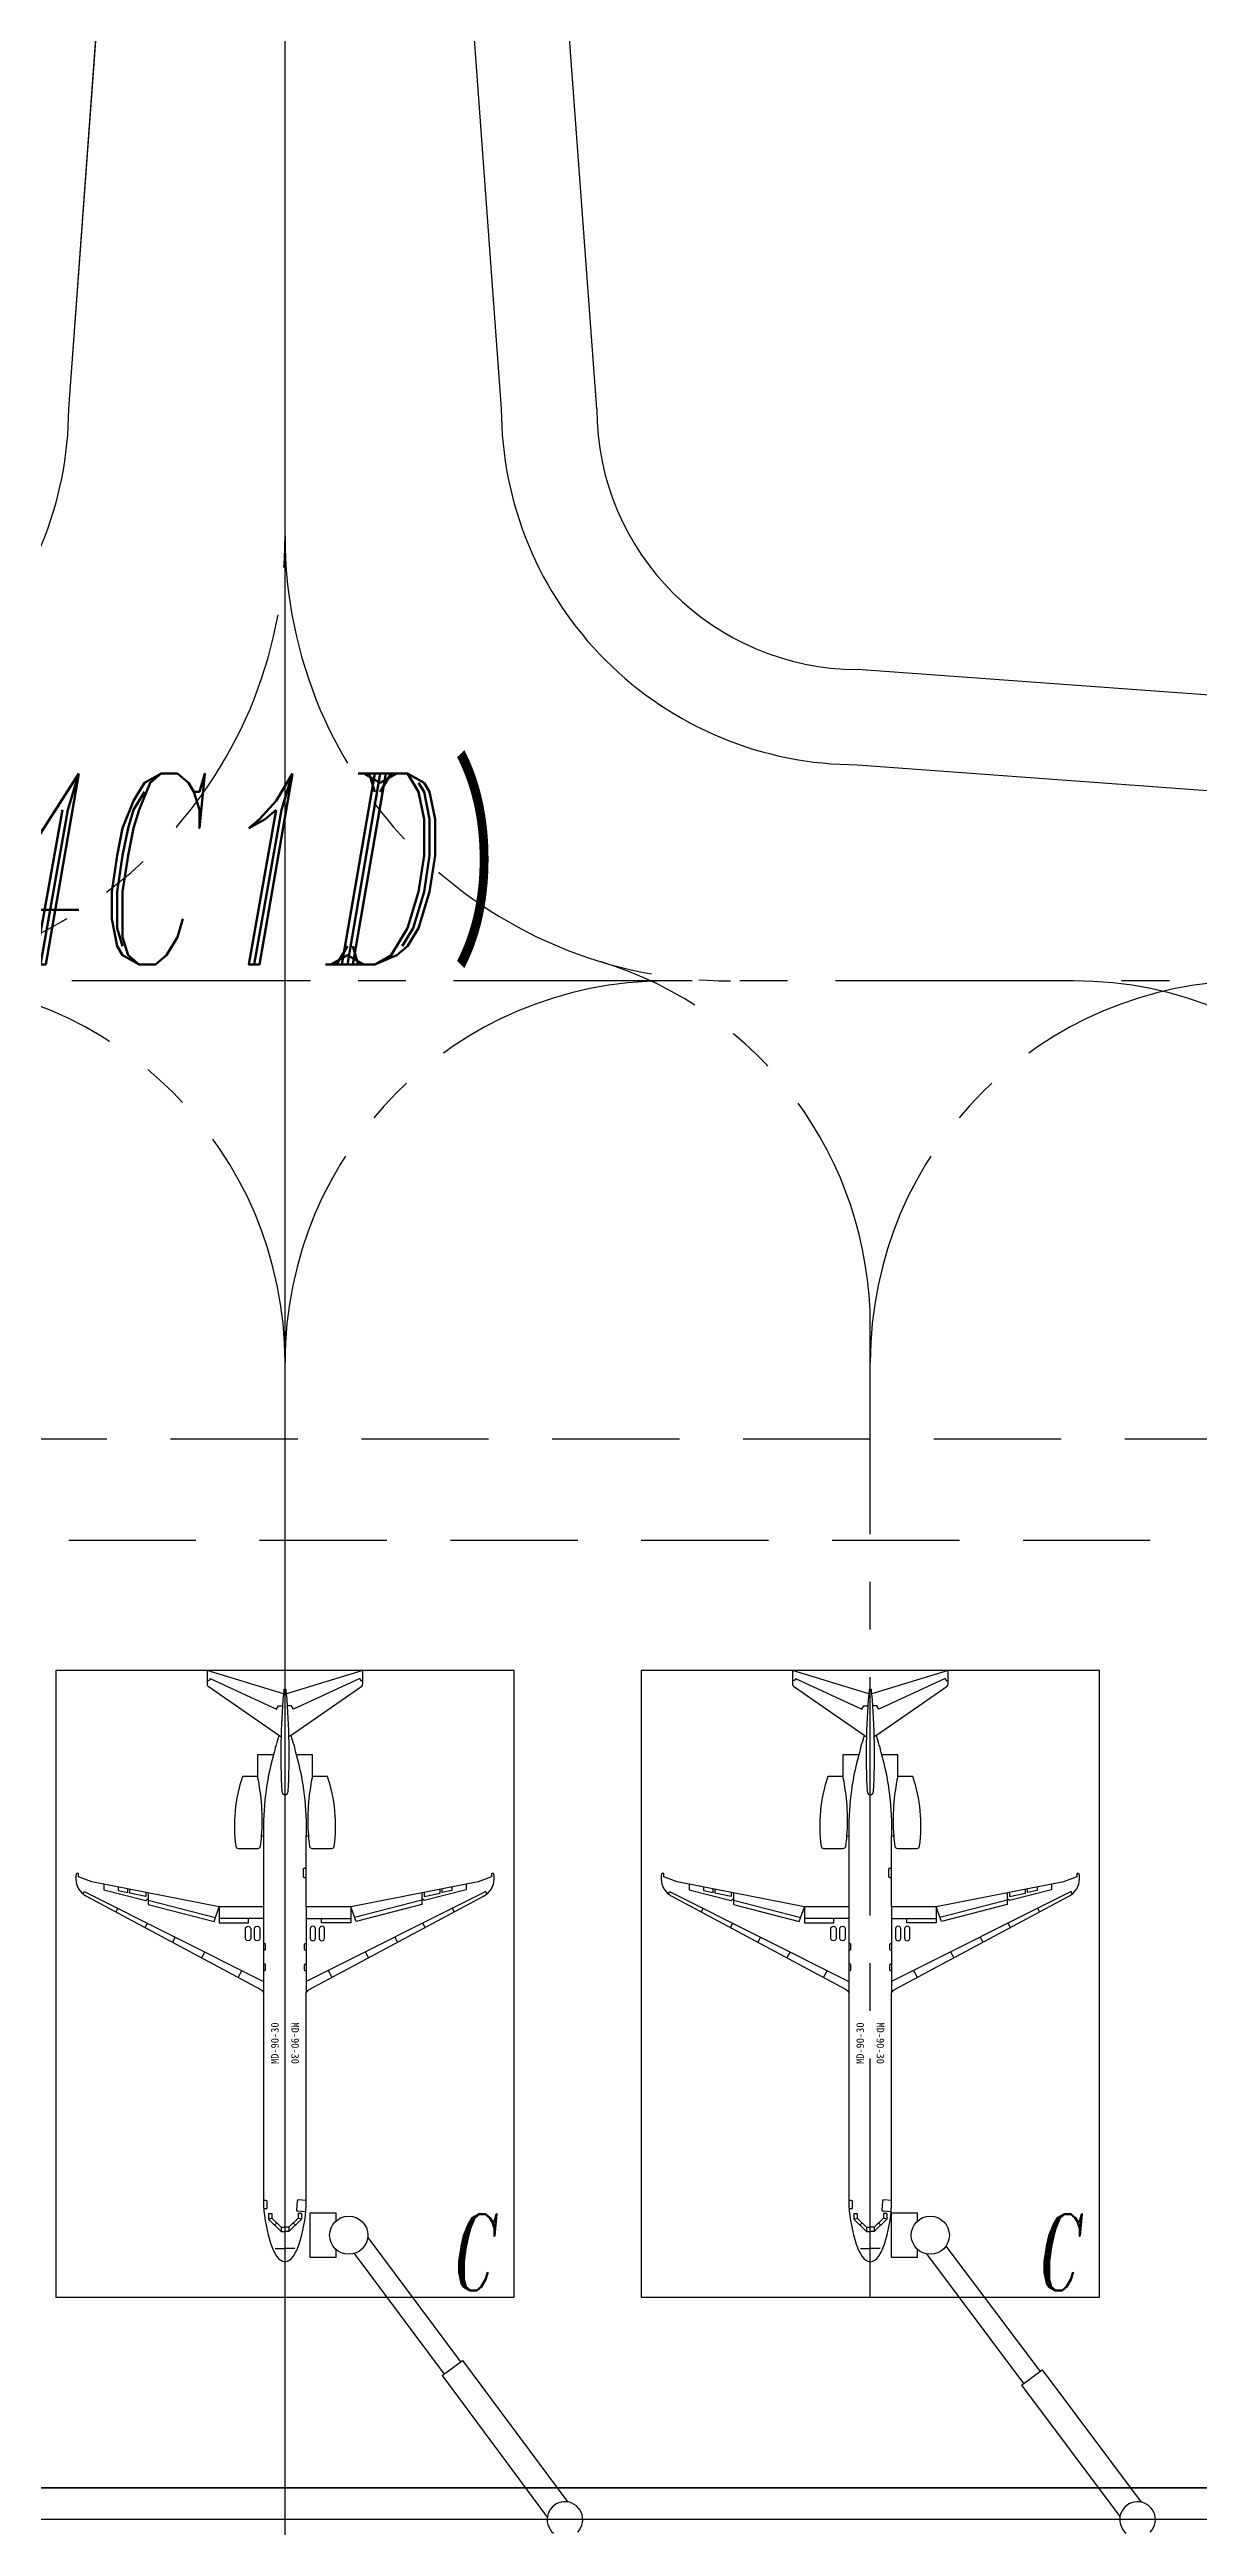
# Model space of a CAD drawing. Header units: millimetres. Extents: x -2699 to 2556, y 623 to 2108.
# Drawn here: x -230.7 to -140.5, y 1211.8 to 1406.5 of the extents above; entities that cross this region are included whole.
import ezdxf
from ezdxf.enums import TextEntityAlignment as Align

# ---------------------------------------------------------------- set-up
doc = ezdxf.new("R2010")
doc.units = ezdxf.units.MM
doc.linetypes.add('CENTER', pattern=[2, 1.25, -0.25, 0.25, -0.25])
doc.linetypes.add('DASHED', pattern=[0.75, 0.5, -0.25])
for name, color, linetype in [('1', 8, 'Continuous'), ('2', 8, 'Continuous'), ('FGW', 8, 'Continuous'), ('HZ', 7, 'Continuous'), ('服务车道', 6, 'DASHED'), ('机场独立坐标系', 8, 'Continuous'), ('消防救援道路服务车道和连接带路面', 4, 'Continuous'), ('登机桥', 8, 'Continuous'), ('道肩边线', 6, 'Continuous'), ('道面边线', 3, 'Continuous'), ('飞机', 8, 'Continuous'), ('飞机滑行线', 1, 'CENTER')]:
    doc.layers.add(name, color=color, linetype=linetype)
doc.styles.add('ITALICT', font='italict.shx', dxfattribs={"width": 0.67, "bigfont": 'tssdchn.shx'})
doc.styles.get("Standard").update_dxf_attribs({"font": 'SimSun.ttf'})

# ---------------------------------------------------------------- blocks, each defined once
blk = doc.blocks.new('*U130')
at = {"color": 7}
blk.add_lwpolyline([(-45.28, -6.04), (-41.42, -0.48, 0.015916), (-39.87, -0.91), (-39.87, -2.16), (-38.18, -2.16), (-38.18, -3.35, 0.111009), (-32.69, -3.87, 0.377813), (-32.52, -3.67), (-32.52, -2.13, 0.378085), (-32.69, -1.93, 0.012851), (-33.52, -1.84), (-33.52, -1.68), (-27.93, -1.68), (-27.93, -5.17), (-29.88, -15.18), (-30.28, -16.23), (-30.52, -16.23, 0.490513), (-30.52, -16.4, 0.092414), (-30.26, -16.43), (-30.11, -16.43, 0.276654), (-28.79, -15.64), (-21.46, -1.95, -0.180843), (-21.16, -1.68), (-4.41, -1.68, 0.06315), (-1.39, -1.11, 0.086751), (-0.43, -0.63, 0.216879), (0, 0, 0.216879), (-0.43, 0.63, 0.086751), (-1.39, 1.11, 0.06315), (-4.41, 1.67), (-21.16, 1.67, -0.180843), (-21.46, 1.95), (-28.79, 15.64, 0.276654), (-30.11, 16.43), (-30.26, 16.43, 0.092414), (-30.52, 16.4, 0.490513), (-30.52, 16.23), (-30.28, 16.23), (-29.88, 15.18), (-27.93, 5.17), (-27.93, 1.67), (-33.52, 1.67), (-33.52, 1.84, 0.012851), (-32.69, 1.93, 0.378085), (-32.52, 2.13), (-32.52, 3.67, 0.377813), (-32.69, 3.87, 0.111009), (-38.18, 3.35), (-38.18, 2.16), (-39.87, 2.16), (-39.87, 0.91, 0.015916), (-41.42, 0.48), (-45.28, 6.04, 0.245694), (-45.45, 6.12), (-46.5, 6.12), (-44.68, 0.12, 0.001661), (-45.03, 0.08), (-45.03, 0), (-45.03, -0.08, 0.001661), (-44.68, -0.12), (-46.5, -6.13), (-45.45, -6.13, 0.245694)], format="xyb", close=True, dxfattribs=at)
at = {"layer": '1', "color": 7}
for p, q in [((-28.94, 15.87), (-29.14, 15.78)), ((-29.14, 15.78), (-22.05, 1.67)), ((-29.7, 14.25), (-29.27, 14.25)), ((-29.27, 14.25), (-28.42, 10.93)), ((-29.48, 13.12), (-29.22, 13.12)), ((-29.05, 12.34), (-29.33, 12.34)), ((-29.01, 12.19), (-29.3, 12.19)), ((-29.22, 13.12), (-29.05, 12.34)), ((-28.73, 10.93), (-29.01, 12.19)), ((-27.82, 13.15), (-27.53, 13.3)), ((-29.05, 10.93), (-28.73, 10.93)), ((-29.02, 10.76), (-28.11, 10.76)), ((-28.42, 10.93), (-28.58, 10.76)), ((-28.45, 10.76), (-27.09, 5.47)), ((-28.11, 10.76), (-26.78, 5.58)), ((-26.65, 10.82), (-26.3, 11)), ((-25.54, 8.62), (-25.14, 8.83)), ((-45.87, 5.89), (-45.7, 5.97)), ((-45.87, 5.89), (-43.46, 0.66)), ((-45.7, 5.97), (-45.76, 6.12)), ((-24.38, 6.3), (-23.92, 6.55)), ((-26.78, 5.58), (-27.93, 5.17)), ((-27.93, 5.17), (-26.67, 5.17)), ((-27.02, 1.67), (-27.02, 5.17)), ((-26.67, 5.17), (-26.67, 2.87)), ((-26.67, 2.87), (-27.02, 2.87)), ((-22.92, 3.39), (-22.39, 3.68)), ((-43.46, 0.66), (-43.72, 0.52)), ((-43.72, 0.52), (-43.72, 0.19)), ((-41.42, 0.48), (-41.3, 0.31)), ((-30.96, 1.52), (-30.96, 1.67)), ((-30.86, 1.42), (-30.34, 1.42)), ((-30.24, 1.52), (-30.24, 1.67)), ((-27.93, 1.67), (-21.16, 1.67)), ((-25.04, 1.59), (-25.04, 1.67)), ((-24.58, 1.54), (-24.99, 1.54)), ((-24.53, 1.59), (-24.53, 1.67)), ((-23.42, 1.59), (-23.42, 1.67)), ((-22.96, 1.54), (-23.37, 1.54)), ((-22.91, 1.59), (-22.91, 1.67)), ((-4.83, 1.67), (-4.87, 1.05)), ((-4.77, 0.95), (-4.08, 0.91)), ((-3.94, 1.64), (-3.98, 1)), ((-3.8, 1.29), (-3.35, 1.29)), ((-3.8, 1.29), (-3.8, 1.03)), ((-3.8, 1.03), (-3.44, 1.03)), ((-3.35, 1.29), (-3.44, 1.03)), ((-3.44, 1.03), (-2.74, 0.29)), ((-3.35, 1.29), (-2.38, 0.29)), ((-3.08, 0.65), (-2.9, 0.83)), ((-2.74, 0.29), (-2.74, 0)), ((-2.74, 0.29), (-2.38, 0.29)), ((-2.74, -0.29), (-2.74, 0)), ((-2.38, 0.29), (-2.38, 0)), ((-2.38, -0.29), (-2.38, 0)), ((-1.06, 0.78), (-1.06, 0)), ((-1.06, -0.78), (-1.06, 0)), ((-45.87, -5.89), (-43.46, -0.66)), ((-43.72, -0.52), (-43.72, -0.19)), ((-43.46, -0.66), (-43.72, -0.52)), ((-41.42, -0.48), (-41.3, -0.31)), ((-29.14, -15.78), (-22.05, -1.68)), ((-27.93, -1.68), (-21.16, -1.68)), ((-27.02, -1.68), (-27.02, -5.17)), ((-25.04, -1.59), (-25.04, -1.68)), ((-24.58, -1.54), (-24.99, -1.54)), ((-24.53, -1.59), (-24.53, -1.68)), ((-23.42, -1.59), (-23.42, -1.68)), ((-22.96, -1.54), (-23.37, -1.54)), ((-22.91, -1.59), (-22.91, -1.68)), ((-4.84, -1.51), (-4.84, -1.68)), ((-4.28, -1.41), (-4.74, -1.41)), ((-4.18, -1.51), (-4.18, -1.66)), ((-3.8, -1.03), (-3.44, -1.03)), ((-3.8, -1.29), (-3.8, -1.03)), ((-3.8, -1.29), (-3.35, -1.29)), ((-3.44, -1.03), (-2.74, -0.29)), ((-3.35, -1.29), (-3.44, -1.03)), ((-3.35, -1.29), (-2.38, -0.29)), ((-3.08, -0.65), (-2.9, -0.83)), ((-2.74, -0.29), (-2.38, -0.29)), ((-26.67, -2.87), (-27.02, -2.87)), ((-26.67, -5.17), (-26.67, -2.87)), ((-22.92, -3.39), (-22.39, -3.68)), ((-28.45, -10.76), (-27.09, -5.47)), ((-28.11, -10.76), (-26.78, -5.58)), ((-26.78, -5.58), (-27.93, -5.17)), ((-27.93, -5.17), (-26.67, -5.17)), ((-45.87, -5.89), (-45.7, -5.97)), ((-45.7, -5.97), (-45.76, -6.13)), ((-24.38, -6.3), (-23.92, -6.55)), ((-25.54, -8.62), (-25.14, -8.83)), ((-29.27, -14.25), (-28.42, -10.93)), ((-29.05, -10.93), (-28.73, -10.93)), ((-29.02, -10.76), (-28.11, -10.76)), ((-28.73, -10.93), (-29.01, -12.19)), ((-28.42, -10.93), (-28.58, -10.76)), ((-26.65, -10.82), (-26.3, -11)), ((-29.48, -13.12), (-29.22, -13.12)), ((-29.05, -12.34), (-29.33, -12.34)), ((-29.01, -12.19), (-29.3, -12.19)), ((-29.22, -13.12), (-29.05, -12.34)), ((-27.82, -13.15), (-27.53, -13.3)), ((-29.7, -14.25), (-29.27, -14.25)), ((-28.94, -15.87), (-29.14, -15.78))]:
    blk.add_line(p, q, dxfattribs=at)
for centre, radius, start, end in [((-34.78, 17.88), 16.09, 257.7807, 274.5014), ((-39.99, -52.92), 53.25, 86.7652, 95.048), ((-34.23, -19.12), 20.81, 88.0227, 105.7176), ((-36.98, 0), 0.238, 359.933, 92.4485), ((-36.98, 0), 0.238, 267.5515, 0.067), ((-30.86, 1.52), 0.1, 180, 270), ((-30.34, 1.52), 0.1, 270, 0), ((-24.99, 1.59), 0.05, 180, 270), ((-24.58, 1.59), 0.05, 270, 0), ((-23.37, 1.59), 0.05, 180, 270), ((-22.96, 1.59), 0.05, 270, 0), ((-4.77, 1.05), 0.1, 176.4884, 266.4884), ((-4.08, 1.01), 0.1, 266.4884, 356.4884), ((-39.99, 52.92), 53.25, 264.952, 273.2348), ((-34.23, 19.12), 20.81, 254.2824, 271.9773), ((-34.78, -17.88), 16.09, 85.4986, 102.2193), ((-24.99, -1.59), 0.05, 90, 180), ((-24.58, -1.59), 0.05, 0, 90), ((-23.37, -1.59), 0.05, 90, 180), ((-22.96, -1.59), 0.05, 0, 90), ((-4.74, -1.51), 0.1, 90, 180), ((-4.28, -1.51), 0.1, 0, 90)]:
    blk.add_arc(centre, radius, start, end, dxfattribs=at)
at = {"layer": '2', "color": 7}
for points in [[(-26.19, 2.69), (-25.47, 2.69, 1), (-25.47, 3.11), (-26.19, 3.11, 1)], [(-26.19, 1.98), (-25.47, 1.98, 1), (-25.47, 2.4), (-26.19, 2.4, 1)], [(-26.19, -1.98), (-25.47, -1.98, -1), (-25.47, -2.4), (-26.19, -2.4, -1)], [(-26.19, -2.69), (-25.47, -2.69, -1), (-25.47, -3.11), (-26.19, -3.11, -1)]]:
    blk.add_lwpolyline(points, format="xyb", close=True, dxfattribs=at)
at = {"layer": '1', "color": 7}
blk.add_text('MD-90-30', height=0.6, dxfattribs=at).set_placement((-17.2, 0.8), align=Align.MIDDLE_CENTER)
blk.add_text('MD-90-30', height=0.6, rotation=180, dxfattribs=at).set_placement((-17.2, -0.8), align=Align.MIDDLE_CENTER)

msp = doc.modelspace()

# ---------------------------------------------------------------- linework, layer by layer
at = {"layer": 'FGW', "linetype": 'Continuous'}
msp.add_line((2387.76, 1212.3), (-1612.24, 1212.3), dxfattribs=at)
at = {"layer": '服务车道', "ltscale": 20}
for p, q in [((-356.24, 1297.3), (401.26, 1297.3)), ((-114.24, 1289.3), (-353.24, 1289.3))]:
    msp.add_line(p, q, dxfattribs=at)
at = {"layer": '机场独立坐标系'}
msp.add_line((-212.24, 814.8), (-212.24, 1895.71), dxfattribs=at)
at = {"layer": '消防救援道路服务车道和连接带路面'}
msp.add_line((-343.74, 1214.8), (-87.24, 1214.8), dxfattribs=at)
at = {"layer": '登机桥'}
for p, q in [((-210.25, 1232.91), (-210.25, 1236.41)), ((-210.25, 1236.41), (-208.25, 1236.41)), ((-208.25, 1236.41), (-208.25, 1235.76)), ((-164.57, 1232.91), (-164.57, 1236.41)), ((-164.57, 1236.41), (-162.57, 1236.41)), ((-162.57, 1236.41), (-162.57, 1235.75)), ((-208.25, 1233.56), (-208.25, 1232.91)), ((-206.8, 1233.23, 0), (-199.74, 1223.74, 0)), ((-205.74, 1234.49, 0), (-198.46, 1224.69, 0)), ((-162.57, 1233.58), (-162.57, 1232.91)), ((-161.83, 1233.19, 0), (-154.19, 1222.99, 0)), ((-160.3, 1233.81, 0), (-152.9, 1223.95, 0)), ((-208.25, 1232.91), (-210.25, 1232.91)), ((-162.57, 1232.91), (-164.57, 1232.91)), ((-199.9, 1223.62, 0), (-198.29, 1224.81, 0)), ((-199.9, 1223.62, 0), (-191.63, 1212.5, 0)), ((-198.29, 1224.81, 0), (-190.01, 1213.68, 0)), ((-154.35, 1222.87, 0), (-152.74, 1224.07, 0)), ((-152.74, 1224.07, 0), (-144.95, 1213.67, 0)), ((-154.35, 1222.87, 0), (-146.62, 1212.55, 0))]:
    msp.add_line(p, q, dxfattribs=at)
for centre in [(-207.23, 1234.66), (-161.53, 1234.66)]:
    msp.add_circle(centre, 1.5, dxfattribs=at)
for centre in [(-190.24, 1212.3), (-145.24, 1212.3)]:
    msp.add_arc(centre, 1.4, 315.6217, 230.4506, dxfattribs=at)
at = {"layer": '道肩边线'}
for p, q in [((-187.74, 1378.3), (-193.24, 1453.3)), ((-92.24, 1352.3), (-167.24, 1357.8))]:
    msp.add_line(p, q, dxfattribs=at)
msp.add_arc((-167.24, 1378.3), 20.5, 180, 270, dxfattribs=at)
at = {"layer": '道面边线'}
for points in [[(-87.24, 1214.8), (-340.24, 1214.8), (-340.24, 1344.8), (-332.24, 1344.8), (-257.24, 1350.3, 0.414214), (-229.24, 1378.3), (-223.74, 1453.3), (-223.74, 1472.3), (-229.24, 1547.3, 0.414214), (-274.24, 1592.3), (-1244.76, 1592.3)], [(-327.38, 1345.15), (-257.24, 1350.3, 0.414214), (-229.24, 1378.3), (-223.74, 1453.3), (-223.74, 1472.3), (-229.24, 1547.3, 0.414214), (-274.24, 1592.3), (-380.24, 1592.3)], [(-150.24, 1592.3, 0.414214), (-195.24, 1547.3), (-200.74, 1472.3), (-200.74, 1453.3), (-195.24, 1378.3, 0.414214), (-167.24, 1350.3), (-92.24, 1344.8), (-87.24, 1344.8)]]:
    msp.add_lwpolyline(points, format="xyb", dxfattribs=at)
at = {"layer": '飞机', "linetype": 'Continuous'}
for points in [[(-194.24, 1279.06), (-230.24, 1279.06), (-230.24, 1229.8), (-194.24, 1229.8)], [(-184.24, 1229.8), (-148.24, 1229.8), (-148.24, 1279.06), (-184.24, 1279.06)]]:
    msp.add_lwpolyline(points, close=True, dxfattribs=at)
at = {"layer": '飞机滑行线', "ltscale": 15}
for p, q in [((-212.24, 1229.8), (-212.24, 1614.8)), ((-212.24, 1229.8), (-212.24, 1614.8)), ((419.76, 1333.3), (-340.24, 1333.3)), ((-166.24, 1229.8), (-166.24, 1306.14))]:
    msp.add_line(p, q, dxfattribs=at)
for centre, radius, start, end in [((-247.24, 1368.3), 35, 270, 0), ((-177.24, 1368.3), 35, 180, 270), ((-196.24, 1306.14), 30, 0, 73.0038), ((-242.24, 1303.3), 30, 0, 90), ((-182.24, 1303.3), 30, 90, 180), ((-136.24, 1303.3), 30, 90, 180), ((-150.24, 1303.3), 30, 360, 90)]:
    msp.add_arc(centre, radius, start, end, dxfattribs=at)

# ---------------------------------------------------------------- block references
at = {"layer": '飞机', "xscale": 0.9999655689339306, "yscale": 0.9999655689339306, "zscale": 0.9999655689339306, "rotation": 269.9999999997916}
for p in [(-212.24, 1232.56), (-166.24, 1232.56)]:
    msp.add_blockref('*U130', p, dxfattribs=at)

# ---------------------------------------------------------------- texts
at = {"layer": 'HZ', "color": 0, "style": 'ITALICT', "width": 0.67}
msp.add_text('站坪（4C1D）', height=15, dxfattribs=at).set_placement((-264.84, 1334.6))
at = {"layer": '飞机', "style": 'ITALICT', "width": 0.67}
for p in [(-199.06, 1230.32), (-153.06, 1230.32)]:
    msp.add_text('C', height=6, dxfattribs=at).set_placement(p)

doc.saveas('drawing.dxf')
